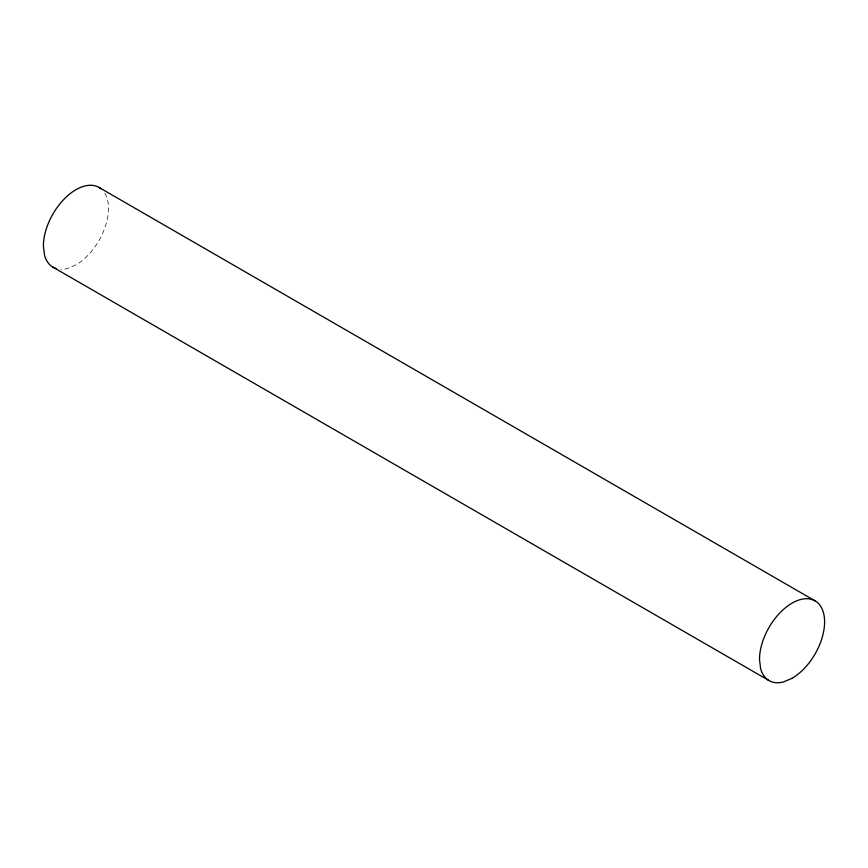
<?xml version="1.0" encoding="UTF-8"?>
<svg xmlns="http://www.w3.org/2000/svg" width="868" height="868" viewBox="0 0 868 868"><rect width="100%" height="100%" fill="white"/><g stroke="black" fill="none" stroke-linecap="round" stroke-linejoin="round"><path stroke-width="0.65" stroke-dasharray="4.34 3.25" d="M104.822 193.249A46.037 26.582 -60 0 1 75.95 264.87L67.53 268.451A46.037 26.582 -60 0 1 60.912 269.297"/><path stroke-width="1.3" d="M98.963 187.412L815.063 600.851M52.937 267.149L769.037 680.588M100.883 188.725A46.037 26.582 -60 0 0 64.818 198.392A46.037 26.582 -60 0 0 43.4 246.078L44.507 255.159A46.037 26.582 -60 0 0 56.138 268.537M792.05 678.299L783.63 681.89A46.037 26.582 -60 0 1 760.607 668.599L759.5 659.506A46.037 26.582 -60 0 1 792.05 603.13A46.037 26.582 -60 0 1 824.6 621.922A46.037 26.582 -60 0 1 792.05 678.299"/></g></svg>
